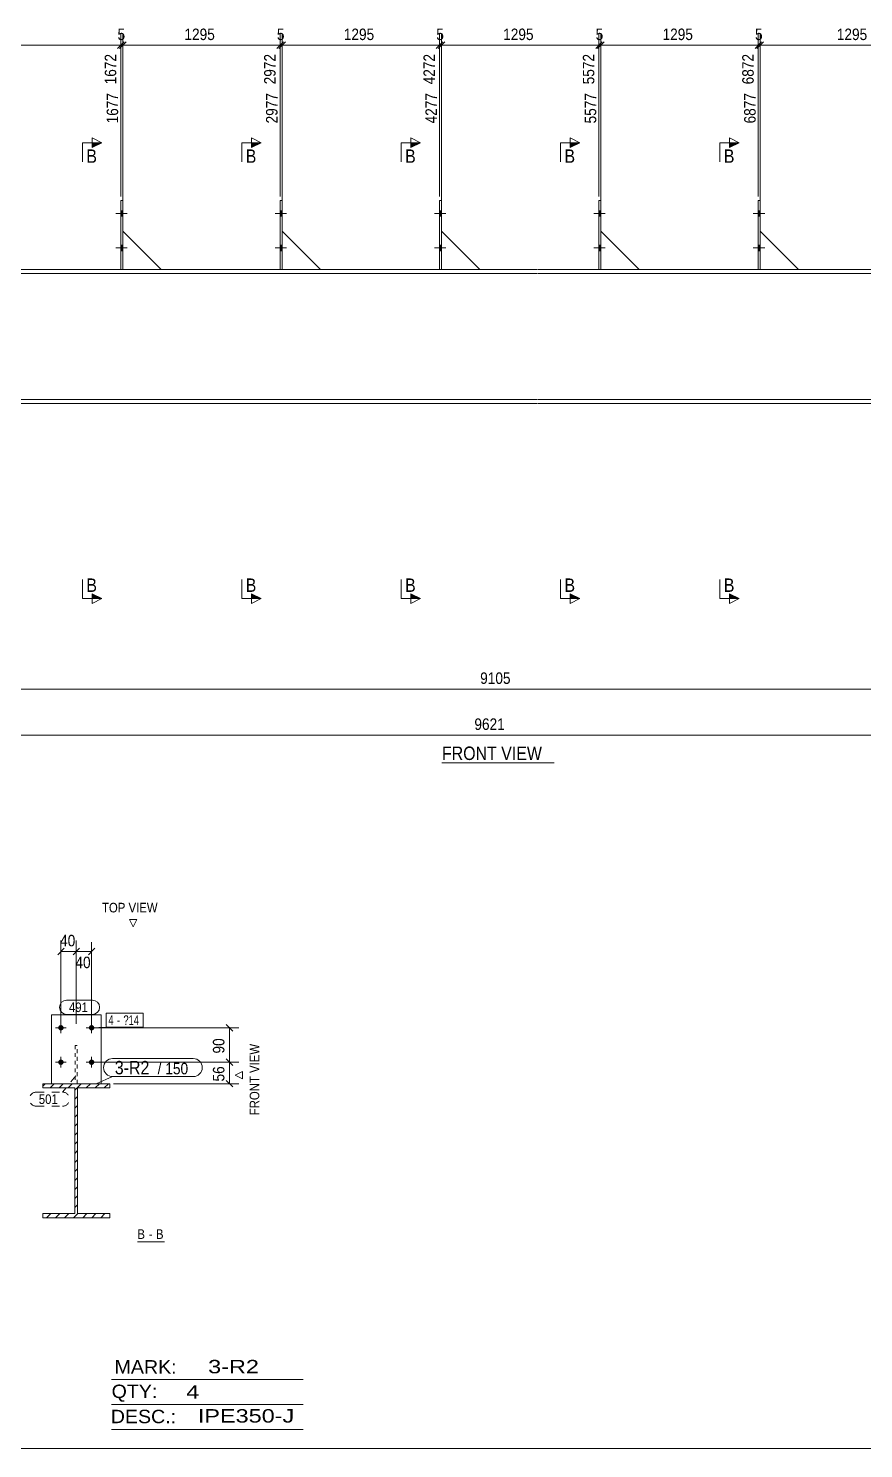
# Model space of a CAD drawing. Header units: millimetres. Extents: x 2 to 825, y 1 to 579.
# Drawn here: x 195.8 to 413.7, y 5 to 375.6 of the extents above; entities that cross this region are included whole.
import ezdxf

# ---------------------------------------------------------------- set-up
doc = ezdxf.new("R2010")
doc.units = ezdxf.units.MM
for name, pattern in [('XKITLINE00', [0]), ('XKITLINE01', [4, 1, -1, 1, -1]), ('XKITLINE02', [4, 2, -2])]:
    doc.linetypes.add(name, pattern=pattern)
for name, color, linetype, lineweight in [('Bolt', 3, 'Continuous', 0), ('BoltMark', 7, 'Continuous', 0), ('Dimensions', 7, 'Continuous', 0), ('DrawingSheet', 5, 'Continuous', 0), ('OtherObjectType', 7, 'Continuous', 0), ('Part', 2, 'Continuous', 0), ('PartMark', 7, 'Continuous', 0), ('Section', 6, 'Continuous', 0)]:
    doc.layers.add(name, color=color, linetype=linetype, lineweight=lineweight)
doc.styles.add('ARIAL', font='ARIAL.TTF')
doc.styles.add('ARIAL_NARROW', font='ARIALN.TTF')

# ---------------------------------------------------------------- blocks, each defined once
blk = doc.blocks.new('*A1')
at = {"layer": 'Part', "color": 7, "linetype": 'XKITLINE00', "lineweight": 0}
for p, q in [((199.53, 99.57), (200.17, 100.21)), ((201.43, 99.11), (202.53, 100.21)), ((203.78, 99.11), (204.88, 100.21)), ((206.14, 99.11), (207.24, 100.21)), ((207.93, 98.54), (209.6, 100.21)), ((210.86, 99.11), (211.96, 100.21)), ((213.21, 99.11), (214.31, 100.21)), ((215.57, 99.11), (216.67, 100.21)), ((207.93, 96.19), (208.63, 96.89)), ((207.93, 93.83), (208.63, 94.53)), ((207.93, 91.47), (208.63, 92.17)), ((207.93, 89.11), (208.63, 89.81)), ((207.93, 86.76), (208.63, 87.46)), ((207.93, 84.4), (208.63, 85.1)), ((207.93, 82.04), (208.63, 82.74)), ((207.93, 79.68), (208.63, 80.38)), ((207.93, 77.33), (208.63, 78.03)), ((207.93, 74.97), (208.63, 75.67)), ((207.93, 72.61), (208.63, 73.31)), ((207.93, 70.26), (208.63, 70.96)), ((207.93, 67.9), (208.63, 68.6)), ((200.53, 65.21), (201.63, 66.31)), ((202.89, 65.21), (203.99, 66.31)), ((205.24, 65.21), (206.34, 66.31)), ((207.6, 65.21), (208.7, 66.31)), ((209.96, 65.21), (211.06, 66.31)), ((212.32, 65.21), (213.42, 66.31)), ((214.67, 65.21), (215.77, 66.31)), ((217.03, 65.21), (217.03, 65.21)), ((217.03, 65.21), (217.03, 65.21))]:
    blk.add_line(p, q, dxfattribs=at)
blk = doc.blocks.new('*A7')
at = {"layer": 'Bolt'}
for points in [[(344.65, 327.98), (345.15, 327.98), (345.15, 326.58), (344.65, 326.58)], [(344.65, 327.98), (345.15, 327.98), (345.15, 326.58), (344.65, 326.58)], [(344.65, 318.98), (345.15, 318.98), (345.15, 317.58), (344.65, 317.58)], [(344.65, 318.98), (345.15, 318.98), (345.15, 317.58), (344.65, 317.58)]]:
    blk.add_hatch(color=3, dxfattribs=at).paths.add_polyline_path(points, flags=17)
at = {"layer": 'Bolt', "color": 3, "linetype": 'XKITLINE00', "lineweight": 0}
for p, q in [((346.31, 327.28), (343.31, 327.28)), ((346.31, 327.28), (343.31, 327.28)), ((345.15, 327.98), (344.65, 327.98)), ((345.15, 327.98), (344.65, 327.98)), ((345.15, 326.58), (344.65, 326.58)), ((345.15, 326.58), (344.65, 326.58)), ((345.15, 318.98), (344.65, 318.98)), ((345.15, 318.98), (344.65, 318.98)), ((346.31, 318.28), (343.31, 318.28)), ((346.31, 318.28), (343.31, 318.28)), ((345.15, 317.58), (344.65, 317.58)), ((345.15, 317.58), (344.65, 317.58))]:
    blk.add_line(p, q, dxfattribs=at)
blk = doc.blocks.new('*A9')
at = {"layer": 'Bolt'}
for points in [[(303.07, 327.98), (303.57, 327.98), (303.57, 326.58), (303.07, 326.58)], [(303.07, 327.98), (303.57, 327.98), (303.57, 326.58), (303.07, 326.58)], [(303.07, 318.98), (303.57, 318.98), (303.57, 317.58), (303.07, 317.58)], [(303.07, 318.98), (303.57, 318.98), (303.57, 317.58), (303.07, 317.58)]]:
    blk.add_hatch(color=3, dxfattribs=at).paths.add_polyline_path(points, flags=17)
at = {"layer": 'Bolt', "color": 3, "linetype": 'XKITLINE00', "lineweight": 0}
for p, q in [((304.73, 327.28), (301.73, 327.28)), ((304.73, 327.28), (301.73, 327.28)), ((303.57, 327.98), (303.07, 327.98)), ((303.57, 327.98), (303.07, 327.98)), ((303.57, 326.58), (303.07, 326.58)), ((303.57, 326.58), (303.07, 326.58)), ((303.57, 318.98), (303.07, 318.98)), ((303.57, 318.98), (303.07, 318.98)), ((304.73, 318.28), (301.73, 318.28)), ((304.73, 318.28), (301.73, 318.28)), ((303.57, 317.58), (303.07, 317.58)), ((303.57, 317.58), (303.07, 317.58))]:
    blk.add_line(p, q, dxfattribs=at)
blk = doc.blocks.new('*A10')
at = {"layer": 'Bolt'}
for points in [[(386.23, 327.98), (386.73, 327.98), (386.73, 326.58), (386.23, 326.58)], [(386.23, 327.98), (386.73, 327.98), (386.73, 326.58), (386.23, 326.58)], [(386.23, 318.98), (386.73, 318.98), (386.73, 317.58), (386.23, 317.58)], [(386.23, 318.98), (386.73, 318.98), (386.73, 317.58), (386.23, 317.58)]]:
    blk.add_hatch(color=3, dxfattribs=at).paths.add_polyline_path(points, flags=17)
at = {"layer": 'Bolt', "color": 3, "linetype": 'XKITLINE00', "lineweight": 0}
for p, q in [((387.89, 327.28), (384.89, 327.28)), ((387.89, 327.28), (384.89, 327.28)), ((386.73, 327.98), (386.23, 327.98)), ((386.73, 327.98), (386.23, 327.98)), ((386.73, 326.58), (386.23, 326.58)), ((386.73, 326.58), (386.23, 326.58)), ((386.73, 318.98), (386.23, 318.98)), ((386.73, 318.98), (386.23, 318.98)), ((387.89, 318.28), (384.89, 318.28)), ((387.89, 318.28), (384.89, 318.28)), ((386.73, 317.58), (386.23, 317.58)), ((386.73, 317.58), (386.23, 317.58))]:
    blk.add_line(p, q, dxfattribs=at)
blk = doc.blocks.new('*A11')
at = {"layer": 'Bolt'}
for points in [[(219.91, 327.98), (220.41, 327.98), (220.41, 326.58), (219.91, 326.58)], [(219.91, 327.98), (220.41, 327.98), (220.41, 326.58), (219.91, 326.58)], [(219.91, 318.98), (220.41, 318.98), (220.41, 317.58), (219.91, 317.58)], [(219.91, 318.98), (220.41, 318.98), (220.41, 317.58), (219.91, 317.58)]]:
    blk.add_hatch(color=3, dxfattribs=at).paths.add_polyline_path(points, flags=17)
at = {"layer": 'Bolt', "color": 3, "linetype": 'XKITLINE00', "lineweight": 0}
for p, q in [((221.57, 327.28), (218.57, 327.28)), ((221.57, 327.28), (218.57, 327.28)), ((220.41, 327.98), (219.91, 327.98)), ((220.41, 327.98), (219.91, 327.98)), ((220.41, 326.58), (219.91, 326.58)), ((220.41, 326.58), (219.91, 326.58)), ((220.41, 318.98), (219.91, 318.98)), ((220.41, 318.98), (219.91, 318.98)), ((221.57, 318.28), (218.57, 318.28)), ((221.57, 318.28), (218.57, 318.28)), ((220.41, 317.58), (219.91, 317.58)), ((220.41, 317.58), (219.91, 317.58))]:
    blk.add_line(p, q, dxfattribs=at)
blk = doc.blocks.new('*A12')
at = {"layer": 'Bolt'}
for points in [[(261.49, 327.98), (261.99, 327.98), (261.99, 326.58), (261.49, 326.58)], [(261.49, 327.98), (261.99, 327.98), (261.99, 326.58), (261.49, 326.58)], [(261.49, 318.98), (261.99, 318.98), (261.99, 317.58), (261.49, 317.58)], [(261.49, 318.98), (261.99, 318.98), (261.99, 317.58), (261.49, 317.58)]]:
    blk.add_hatch(color=3, dxfattribs=at).paths.add_polyline_path(points, flags=17)
at = {"layer": 'Bolt', "color": 3, "linetype": 'XKITLINE00', "lineweight": 0}
for p, q in [((263.15, 327.28), (260.15, 327.28)), ((263.15, 327.28), (260.15, 327.28)), ((261.99, 327.98), (261.49, 327.98)), ((261.99, 327.98), (261.49, 327.98)), ((261.99, 326.58), (261.49, 326.58)), ((261.99, 326.58), (261.49, 326.58)), ((261.99, 318.98), (261.49, 318.98)), ((261.99, 318.98), (261.49, 318.98)), ((263.15, 318.28), (260.15, 318.28)), ((263.15, 318.28), (260.15, 318.28)), ((261.99, 317.58), (261.49, 317.58)), ((261.99, 317.58), (261.49, 317.58))]:
    blk.add_line(p, q, dxfattribs=at)
blk = doc.blocks.new('*A13')
at = {"layer": 'Part', "color": 2, "linetype": 'XKITLINE00', "lineweight": 0}
for p, q in [((245.41, 311.58), (56.29, 311.58)), ((245.41, 312.68), (56.41, 312.68)), ((286.99, 312.68), (245.51, 312.68)), ((286.99, 311.58), (245.51, 311.58)), ((328.57, 312.68), (287.09, 312.68)), ((328.57, 311.58), (287.09, 311.58)), ((370.15, 312.68), (328.67, 312.68)), ((370.15, 311.58), (328.67, 311.58)), ((411.73, 312.68), (370.25, 312.68)), ((411.73, 311.58), (370.25, 311.58)), ((580.47, 312.68), (411.83, 312.68)), ((580.36, 311.58), (411.83, 311.58)), ((245.41, 278.78), (52.83, 278.78)), ((286.99, 278.78), (245.51, 278.78)), ((328.57, 278.78), (287.09, 278.78)), ((370.15, 278.78), (328.67, 278.78)), ((411.73, 278.78), (370.25, 278.78)), ((576.9, 278.78), (411.83, 278.78)), ((52.72, 277.68), (245.41, 277.68)), ((245.51, 277.68), (286.99, 277.68)), ((287.09, 277.68), (328.57, 277.68)), ((328.67, 277.68), (370.15, 277.68)), ((370.25, 277.68), (411.73, 277.68)), ((411.83, 277.68), (576.78, 277.68))]:
    blk.add_line(p, q, dxfattribs=at)
blk = doc.blocks.new('*A22')
at = {"layer": 'Part', "color": 2, "linetype": 'XKITLINE00', "lineweight": 0}
blk.add_line((355.15, 312.68), (345.15, 322.68), dxfattribs=at)
at = {"layer": 'Part', "color": 7, "linetype": 'XKITLINE01', "lineweight": 0}
for p, q in [((345.15, 322.68), (345.15, 312.68)), ((345.15, 312.68), (355.15, 312.68))]:
    blk.add_line(p, q, dxfattribs=at)
blk = doc.blocks.new('*A23')
at = {"layer": 'Part', "color": 2, "linetype": 'XKITLINE00', "lineweight": 0}
for p, q in [((344.65, 330.68), (345.15, 330.68)), ((344.65, 330.68), (344.65, 312.68)), ((345.15, 330.68), (345.15, 312.68))]:
    blk.add_line(p, q, dxfattribs=at)
at = {"layer": 'Part', "color": 7, "linetype": 'XKITLINE01', "lineweight": 0}
blk.add_line((345.15, 312.68), (344.65, 312.68), dxfattribs=at)
blk = doc.blocks.new('*A26')
at = {"layer": 'Part', "color": 2, "linetype": 'XKITLINE00', "lineweight": 0}
blk.add_line((313.57, 312.68), (303.57, 322.68), dxfattribs=at)
at = {"layer": 'Part', "color": 7, "linetype": 'XKITLINE01', "lineweight": 0}
for p, q in [((303.57, 322.68), (303.57, 312.68)), ((303.57, 312.68), (313.57, 312.68))]:
    blk.add_line(p, q, dxfattribs=at)
blk = doc.blocks.new('*A27')
at = {"layer": 'Part', "color": 2, "linetype": 'XKITLINE00', "lineweight": 0}
for p, q in [((303.07, 330.68), (303.57, 330.68)), ((303.07, 330.68), (303.07, 312.68)), ((303.57, 330.68), (303.57, 312.68))]:
    blk.add_line(p, q, dxfattribs=at)
at = {"layer": 'Part', "color": 7, "linetype": 'XKITLINE01', "lineweight": 0}
blk.add_line((303.57, 312.68), (303.07, 312.68), dxfattribs=at)
blk = doc.blocks.new('*A28')
at = {"layer": 'Part', "color": 2, "linetype": 'XKITLINE00', "lineweight": 0}
blk.add_line((396.73, 312.68), (386.73, 322.68), dxfattribs=at)
at = {"layer": 'Part', "color": 7, "linetype": 'XKITLINE01', "lineweight": 0}
for p, q in [((386.73, 322.68), (386.73, 312.68)), ((386.73, 312.68), (396.73, 312.68))]:
    blk.add_line(p, q, dxfattribs=at)
blk = doc.blocks.new('*A29')
at = {"layer": 'Part', "color": 2, "linetype": 'XKITLINE00', "lineweight": 0}
for p, q in [((386.23, 330.68), (386.73, 330.68)), ((386.23, 330.68), (386.23, 312.68)), ((386.73, 330.68), (386.73, 312.68))]:
    blk.add_line(p, q, dxfattribs=at)
at = {"layer": 'Part', "color": 7, "linetype": 'XKITLINE01', "lineweight": 0}
blk.add_line((386.73, 312.68), (386.23, 312.68), dxfattribs=at)
blk = doc.blocks.new('*A30')
at = {"layer": 'Part', "color": 2, "linetype": 'XKITLINE00', "lineweight": 0}
blk.add_line((230.41, 312.68), (220.41, 322.68), dxfattribs=at)
at = {"layer": 'Part', "color": 7, "linetype": 'XKITLINE01', "lineweight": 0}
for p, q in [((220.41, 322.68), (220.41, 312.68)), ((220.41, 312.68), (230.41, 312.68))]:
    blk.add_line(p, q, dxfattribs=at)
blk = doc.blocks.new('*A31')
at = {"layer": 'Part', "color": 2, "linetype": 'XKITLINE00', "lineweight": 0}
for p, q in [((219.91, 330.68), (220.41, 330.68)), ((219.91, 330.68), (219.91, 312.68)), ((220.41, 330.68), (220.41, 312.68))]:
    blk.add_line(p, q, dxfattribs=at)
at = {"layer": 'Part', "color": 7, "linetype": 'XKITLINE01', "lineweight": 0}
blk.add_line((220.41, 312.68), (219.91, 312.68), dxfattribs=at)
blk = doc.blocks.new('*A32')
at = {"layer": 'Part', "color": 2, "linetype": 'XKITLINE00', "lineweight": 0}
blk.add_line((271.99, 312.68), (261.99, 322.68), dxfattribs=at)
at = {"layer": 'Part', "color": 7, "linetype": 'XKITLINE01', "lineweight": 0}
for p, q in [((261.99, 322.68), (261.99, 312.68)), ((261.99, 312.68), (271.99, 312.68))]:
    blk.add_line(p, q, dxfattribs=at)
blk = doc.blocks.new('*A33')
at = {"layer": 'Part', "color": 2, "linetype": 'XKITLINE00', "lineweight": 0}
for p, q in [((261.49, 330.68), (261.99, 330.68)), ((261.49, 330.68), (261.49, 312.68)), ((261.99, 330.68), (261.99, 312.68))]:
    blk.add_line(p, q, dxfattribs=at)
at = {"layer": 'Part', "color": 7, "linetype": 'XKITLINE01', "lineweight": 0}
blk.add_line((261.99, 312.68), (261.49, 312.68), dxfattribs=at)
blk = doc.blocks.new('*A66')
at = {"layer": 'Bolt'}
for points in [[(204.98, 114.78), (204.98, 114.74), (204.97, 114.71), (204.97, 114.67), (204.96, 114.64), (204.95, 114.61), (204.94, 114.58), (204.93, 114.54), (204.91, 114.51), (204.9, 114.48), (204.88, 114.45), (204.86, 114.42), (204.84, 114.39), (204.82, 114.37), (204.8, 114.34), (204.78, 114.32), (204.75, 114.29), (204.72, 114.27), (204.7, 114.25), (204.67, 114.23), (204.64, 114.21), (204.61, 114.19), (204.58, 114.18), (204.55, 114.16), (204.52, 114.15), (204.48, 114.14), (204.45, 114.13), (204.42, 114.12), (204.38, 114.12), (204.35, 114.11), (204.31, 114.11), (204.28, 114.11), (204.25, 114.11), (204.21, 114.11), (204.18, 114.12), (204.14, 114.12), (204.11, 114.13), (204.08, 114.14), (204.04, 114.15), (204.01, 114.16), (203.98, 114.18), (203.95, 114.19), (203.92, 114.21), (203.89, 114.23), (203.86, 114.25), (203.84, 114.27), (203.81, 114.29), (203.79, 114.32), (203.76, 114.34), (203.74, 114.37), (203.72, 114.39), (203.7, 114.42), (203.68, 114.45), (203.66, 114.48), (203.65, 114.51), (203.63, 114.54), (203.62, 114.58), (203.61, 114.61), (203.6, 114.64), (203.59, 114.67), (203.59, 114.71), (203.58, 114.74), (203.58, 114.78), (203.58, 114.81), (203.58, 114.85), (203.58, 114.88), (203.59, 114.91), (203.59, 114.95), (203.6, 114.98), (203.61, 115.01), (203.62, 115.05), (203.63, 115.08), (203.65, 115.11), (203.66, 115.14), (203.68, 115.17), (203.7, 115.2), (203.72, 115.23), (203.74, 115.26), (203.76, 115.28), (203.79, 115.31), (203.81, 115.33), (203.84, 115.35), (203.86, 115.37), (203.89, 115.39), (203.92, 115.41), (203.95, 115.43), (203.98, 115.44), (204.01, 115.46), (204.04, 115.47), (204.08, 115.48), (204.11, 115.49), (204.14, 115.5), (204.18, 115.5), (204.21, 115.51), (204.25, 115.51), (204.28, 115.51), (204.31, 115.51), (204.35, 115.51), (204.38, 115.5), (204.42, 115.5), (204.45, 115.49), (204.48, 115.48), (204.52, 115.47), (204.55, 115.46), (204.58, 115.44), (204.61, 115.43), (204.64, 115.41), (204.67, 115.39), (204.7, 115.37), (204.72, 115.35), (204.75, 115.33), (204.78, 115.31), (204.8, 115.28), (204.82, 115.26), (204.84, 115.23), (204.86, 115.2), (204.88, 115.17), (204.9, 115.14), (204.91, 115.11), (204.93, 115.08), (204.94, 115.05), (204.95, 115.01), (204.96, 114.98), (204.97, 114.95), (204.97, 114.91), (204.98, 114.88), (204.98, 114.85), (204.98, 114.81)], [(212.98, 114.78), (212.98, 114.74), (212.97, 114.71), (212.97, 114.67), (212.96, 114.64), (212.95, 114.61), (212.94, 114.58), (212.93, 114.54), (212.91, 114.51), (212.9, 114.48), (212.88, 114.45), (212.86, 114.42), (212.84, 114.39), (212.82, 114.37), (212.8, 114.34), (212.78, 114.32), (212.75, 114.29), (212.72, 114.27), (212.7, 114.25), (212.67, 114.23), (212.64, 114.21), (212.61, 114.19), (212.58, 114.18), (212.55, 114.16), (212.52, 114.15), (212.48, 114.14), (212.45, 114.13), (212.42, 114.12), (212.38, 114.12), (212.35, 114.11), (212.31, 114.11), (212.28, 114.11), (212.25, 114.11), (212.21, 114.11), (212.18, 114.12), (212.14, 114.12), (212.11, 114.13), (212.08, 114.14), (212.04, 114.15), (212.01, 114.16), (211.98, 114.18), (211.95, 114.19), (211.92, 114.21), (211.89, 114.23), (211.86, 114.25), (211.84, 114.27), (211.81, 114.29), (211.79, 114.32), (211.76, 114.34), (211.74, 114.37), (211.72, 114.39), (211.7, 114.42), (211.68, 114.45), (211.66, 114.48), (211.65, 114.51), (211.63, 114.54), (211.62, 114.58), (211.61, 114.61), (211.6, 114.64), (211.59, 114.67), (211.59, 114.71), (211.58, 114.74), (211.58, 114.78), (211.58, 114.81), (211.58, 114.85), (211.58, 114.88), (211.59, 114.91), (211.59, 114.95), (211.6, 114.98), (211.61, 115.01), (211.62, 115.05), (211.63, 115.08), (211.65, 115.11), (211.66, 115.14), (211.68, 115.17), (211.7, 115.2), (211.72, 115.23), (211.74, 115.26), (211.76, 115.28), (211.79, 115.31), (211.81, 115.33), (211.84, 115.35), (211.86, 115.37), (211.89, 115.39), (211.92, 115.41), (211.95, 115.43), (211.98, 115.44), (212.01, 115.46), (212.04, 115.47), (212.08, 115.48), (212.11, 115.49), (212.14, 115.5), (212.18, 115.5), (212.21, 115.51), (212.25, 115.51), (212.28, 115.51), (212.31, 115.51), (212.35, 115.51), (212.38, 115.5), (212.42, 115.5), (212.45, 115.49), (212.48, 115.48), (212.52, 115.47), (212.55, 115.46), (212.58, 115.44), (212.61, 115.43), (212.64, 115.41), (212.67, 115.39), (212.7, 115.37), (212.72, 115.35), (212.75, 115.33), (212.78, 115.31), (212.8, 115.28), (212.82, 115.26), (212.84, 115.23), (212.86, 115.2), (212.88, 115.17), (212.9, 115.14), (212.91, 115.11), (212.93, 115.08), (212.94, 115.05), (212.95, 115.01), (212.96, 114.98), (212.97, 114.95), (212.97, 114.91), (212.98, 114.88), (212.98, 114.85), (212.98, 114.81)], [(204.98, 105.78), (204.98, 105.74), (204.97, 105.71), (204.97, 105.67), (204.96, 105.64), (204.95, 105.61), (204.94, 105.58), (204.93, 105.54), (204.91, 105.51), (204.9, 105.48), (204.88, 105.45), (204.86, 105.42), (204.84, 105.39), (204.82, 105.37), (204.8, 105.34), (204.78, 105.32), (204.75, 105.29), (204.72, 105.27), (204.7, 105.25), (204.67, 105.23), (204.64, 105.21), (204.61, 105.19), (204.58, 105.18), (204.55, 105.16), (204.52, 105.15), (204.48, 105.14), (204.45, 105.13), (204.42, 105.12), (204.38, 105.12), (204.35, 105.11), (204.31, 105.11), (204.28, 105.11), (204.25, 105.11), (204.21, 105.11), (204.18, 105.12), (204.14, 105.12), (204.11, 105.13), (204.08, 105.14), (204.04, 105.15), (204.01, 105.16), (203.98, 105.18), (203.95, 105.19), (203.92, 105.21), (203.89, 105.23), (203.86, 105.25), (203.84, 105.27), (203.81, 105.29), (203.79, 105.32), (203.76, 105.34), (203.74, 105.37), (203.72, 105.39), (203.7, 105.42), (203.68, 105.45), (203.66, 105.48), (203.65, 105.51), (203.63, 105.54), (203.62, 105.58), (203.61, 105.61), (203.6, 105.64), (203.59, 105.67), (203.59, 105.71), (203.58, 105.74), (203.58, 105.78), (203.58, 105.81), (203.58, 105.85), (203.58, 105.88), (203.59, 105.91), (203.59, 105.95), (203.6, 105.98), (203.61, 106.01), (203.62, 106.05), (203.63, 106.08), (203.65, 106.11), (203.66, 106.14), (203.68, 106.17), (203.7, 106.2), (203.72, 106.23), (203.74, 106.26), (203.76, 106.28), (203.79, 106.31), (203.81, 106.33), (203.84, 106.35), (203.86, 106.37), (203.89, 106.39), (203.92, 106.41), (203.95, 106.43), (203.98, 106.44), (204.01, 106.46), (204.04, 106.47), (204.08, 106.48), (204.11, 106.49), (204.14, 106.5), (204.18, 106.5), (204.21, 106.51), (204.25, 106.51), (204.28, 106.51), (204.31, 106.51), (204.35, 106.51), (204.38, 106.5), (204.42, 106.5), (204.45, 106.49), (204.48, 106.48), (204.52, 106.47), (204.55, 106.46), (204.58, 106.44), (204.61, 106.43), (204.64, 106.41), (204.67, 106.39), (204.7, 106.37), (204.72, 106.35), (204.75, 106.33), (204.78, 106.31), (204.8, 106.28), (204.82, 106.26), (204.84, 106.23), (204.86, 106.2), (204.88, 106.17), (204.9, 106.14), (204.91, 106.11), (204.93, 106.08), (204.94, 106.05), (204.95, 106.01), (204.96, 105.98), (204.97, 105.95), (204.97, 105.91), (204.98, 105.88), (204.98, 105.85), (204.98, 105.81)], [(212.98, 105.78), (212.98, 105.74), (212.97, 105.71), (212.97, 105.67), (212.96, 105.64), (212.95, 105.61), (212.94, 105.58), (212.93, 105.54), (212.91, 105.51), (212.9, 105.48), (212.88, 105.45), (212.86, 105.42), (212.84, 105.39), (212.82, 105.37), (212.8, 105.34), (212.78, 105.32), (212.75, 105.29), (212.72, 105.27), (212.7, 105.25), (212.67, 105.23), (212.64, 105.21), (212.61, 105.19), (212.58, 105.18), (212.55, 105.16), (212.52, 105.15), (212.48, 105.14), (212.45, 105.13), (212.42, 105.12), (212.38, 105.12), (212.35, 105.11), (212.31, 105.11), (212.28, 105.11), (212.25, 105.11), (212.21, 105.11), (212.18, 105.12), (212.14, 105.12), (212.11, 105.13), (212.08, 105.14), (212.04, 105.15), (212.01, 105.16), (211.98, 105.18), (211.95, 105.19), (211.92, 105.21), (211.89, 105.23), (211.86, 105.25), (211.84, 105.27), (211.81, 105.29), (211.79, 105.32), (211.76, 105.34), (211.74, 105.37), (211.72, 105.39), (211.7, 105.42), (211.68, 105.45), (211.66, 105.48), (211.65, 105.51), (211.63, 105.54), (211.62, 105.58), (211.61, 105.61), (211.6, 105.64), (211.59, 105.67), (211.59, 105.71), (211.58, 105.74), (211.58, 105.78), (211.58, 105.81), (211.58, 105.85), (211.58, 105.88), (211.59, 105.91), (211.59, 105.95), (211.6, 105.98), (211.61, 106.01), (211.62, 106.05), (211.63, 106.08), (211.65, 106.11), (211.66, 106.14), (211.68, 106.17), (211.7, 106.2), (211.72, 106.23), (211.74, 106.26), (211.76, 106.28), (211.79, 106.31), (211.81, 106.33), (211.84, 106.35), (211.86, 106.37), (211.89, 106.39), (211.92, 106.41), (211.95, 106.43), (211.98, 106.44), (212.01, 106.46), (212.04, 106.47), (212.08, 106.48), (212.11, 106.49), (212.14, 106.5), (212.18, 106.5), (212.21, 106.51), (212.25, 106.51), (212.28, 106.51), (212.31, 106.51), (212.35, 106.51), (212.38, 106.5), (212.42, 106.5), (212.45, 106.49), (212.48, 106.48), (212.52, 106.47), (212.55, 106.46), (212.58, 106.44), (212.61, 106.43), (212.64, 106.41), (212.67, 106.39), (212.7, 106.37), (212.72, 106.35), (212.75, 106.33), (212.78, 106.31), (212.8, 106.28), (212.82, 106.26), (212.84, 106.23), (212.86, 106.2), (212.88, 106.17), (212.9, 106.14), (212.91, 106.11), (212.93, 106.08), (212.94, 106.05), (212.95, 106.01), (212.96, 105.98), (212.97, 105.95), (212.97, 105.91), (212.98, 105.88), (212.98, 105.85), (212.98, 105.81)]]:
    blk.add_hatch(color=3, dxfattribs=at).paths.add_polyline_path(points, flags=17)
at = {"layer": 'Bolt', "color": 3, "linetype": 'XKITLINE00', "lineweight": 0}
for p, q in [((204.28, 116.21), (204.28, 113.41)), ((212.28, 116.21), (212.28, 113.41)), ((205.68, 114.81), (202.88, 114.81)), ((213.68, 114.81), (210.88, 114.81)), ((205.68, 105.81), (202.88, 105.81)), ((204.28, 107.21), (204.28, 104.41)), ((213.68, 105.81), (210.88, 105.81)), ((212.28, 107.21), (212.28, 104.41))]:
    blk.add_line(p, q, dxfattribs=at)
blk = doc.blocks.new('*A67')
at = {"layer": 'Part', "color": 2, "linetype": 'XKITLINE00', "lineweight": 0}
for p, q in [((199.53, 99.11), (199.53, 100.21)), ((199.53, 100.21), (217.03, 100.21)), ((217.03, 100.21), (217.03, 99.11)), ((207.93, 99.11), (199.53, 99.11)), ((207.93, 66.31), (207.93, 99.11)), ((217.03, 99.11), (208.63, 99.11)), ((208.63, 99.11), (208.63, 66.31)), ((199.53, 65.21), (199.53, 66.31)), ((199.53, 66.31), (207.93, 66.31)), ((217.03, 65.21), (199.53, 65.21)), ((208.63, 66.31), (217.03, 66.31)), ((217.03, 66.31), (217.03, 65.21))]:
    blk.add_line(p, q, dxfattribs=at)
blk = doc.blocks.new('*A68')
at = {"layer": 'Part', "color": 7, "linetype": 'XKITLINE01', "lineweight": 0}
for p, q in [((208.53, 110.21), (208.03, 110.21)), ((208.03, 110.21), (208.03, 100.21)), ((208.53, 100.21), (208.53, 110.21)), ((208.03, 100.21), (208.53, 100.21))]:
    blk.add_line(p, q, dxfattribs=at)
blk = doc.blocks.new('*A69')
at = {"layer": 'Part', "color": 2, "linetype": 'XKITLINE00', "lineweight": 0}
for p, q in [((201.78, 100.21), (201.78, 118.21)), ((201.78, 118.21), (214.78, 118.21)), ((214.78, 118.21), (214.78, 100.21))]:
    blk.add_line(p, q, dxfattribs=at)
at = {"layer": 'Part', "color": 7, "linetype": 'XKITLINE01', "lineweight": 0}
blk.add_line((214.78, 100.21), (201.78, 100.21), dxfattribs=at)
blk = doc.blocks.new('*A70')
at = {"layer": 'DrawingSheet', "color": 5, "linetype": 'XKITLINE00', "lineweight": 0}
blk.add_line((5, 5), (825, 5), dxfattribs=at)
blk = doc.blocks.new('*A74')
at = {"layer": 'OtherObjectType', "color": 6, "linetype": 'XKITLINE00', "lineweight": 0}
for p, q in [((217.5, 23), (267.5, 23)), ((217.5, 16.5), (267.5, 16.5)), ((217.5, 10), (267.5, 10))]:
    blk.add_line(p, q, dxfattribs=at)
at = {"layer": 'OtherObjectType', "color": 6, "style": 'ARIAL_NARROW'}
for s, width, p in [('MARK:', 1.275, (218.27, 24.58)), ('3-R2', 1.525501, (242.69, 24.65)), ('QTY:', 1.275, (217.5, 18.19)), ('4', 1.525501, (236.99, 18.05)), ('DESC.:', 1.275, (217.29, 11.63)), ('IPE350-J', 1.525501, (240, 11.79))]:
    blk.add_text(s, height=3.5, dxfattribs=dict(at, width=width)).set_placement(p)
blk = doc.blocks.new('*A92')
at = {"layer": 'Section'}
for points in [[(337.15, 345.75), (339.65, 345.75), (337.15, 344.5)], [(337.15, 228.05), (339.65, 226.8), (337.15, 226.8)]]:
    blk.add_hatch(color=3, dxfattribs=at).paths.add_polyline_path(points, flags=17)
at = {"layer": 'Section', "color": 1, "linetype": 'XKITLINE00', "lineweight": 0}
for p, q in [((334.65, 345.75), (334.65, 340.75)), ((334.65, 345.75), (339.65, 345.75)), ((334.65, 226.8), (334.65, 231.8)), ((334.65, 226.8), (339.65, 226.8))]:
    blk.add_line(p, q, dxfattribs=at)
at = {"layer": 'Section', "color": 3, "linetype": 'XKITLINE00', "lineweight": 0}
for p, q in [((337.15, 344.5), (337.15, 347)), ((337.15, 347), (339.65, 345.75)), ((339.65, 345.75), (337.15, 344.5)), ((339.65, 226.8), (337.15, 228.05)), ((337.15, 228.05), (337.15, 225.55)), ((339.65, 226.8), (337.15, 225.55))]:
    blk.add_line(p, q, dxfattribs=at)
at = {"layer": 'Section', "color": 7, "style": 'ARIAL', "width": 0.85}
for p in [(335.65, 340.5), (335.65, 228.55)]:
    blk.add_text('B', height=3.5, dxfattribs=at).set_placement(p)
blk = doc.blocks.new('*A93')
at = {"layer": 'Section'}
for points in [[(295.57, 345.75), (298.07, 345.75), (295.57, 344.5)], [(295.57, 228.05), (298.07, 226.8), (295.57, 226.8)]]:
    blk.add_hatch(color=3, dxfattribs=at).paths.add_polyline_path(points, flags=17)
at = {"layer": 'Section', "color": 1, "linetype": 'XKITLINE00', "lineweight": 0}
for p, q in [((293.07, 345.75), (293.07, 340.75)), ((293.07, 345.75), (298.07, 345.75)), ((293.07, 226.8), (293.07, 231.8)), ((293.07, 226.8), (298.07, 226.8))]:
    blk.add_line(p, q, dxfattribs=at)
at = {"layer": 'Section', "color": 3, "linetype": 'XKITLINE00', "lineweight": 0}
for p, q in [((295.57, 344.5), (295.57, 347)), ((295.57, 347), (298.07, 345.75)), ((298.07, 345.75), (295.57, 344.5)), ((298.07, 226.8), (295.57, 228.05)), ((295.57, 228.05), (295.57, 225.55)), ((298.07, 226.8), (295.57, 225.55))]:
    blk.add_line(p, q, dxfattribs=at)
at = {"layer": 'Section', "color": 7, "style": 'ARIAL', "width": 0.85}
for p in [(294.07, 340.5), (294.07, 228.55)]:
    blk.add_text('B', height=3.5, dxfattribs=at).set_placement(p)
blk = doc.blocks.new('*A94')
at = {"layer": 'Section'}
for points in [[(253.99, 345.75), (256.49, 345.75), (253.99, 344.5)], [(253.99, 228.05), (256.49, 226.8), (253.99, 226.8)]]:
    blk.add_hatch(color=3, dxfattribs=at).paths.add_polyline_path(points, flags=17)
at = {"layer": 'Section', "color": 1, "linetype": 'XKITLINE00', "lineweight": 0}
for p, q in [((251.49, 345.75), (251.49, 340.75)), ((251.49, 345.75), (256.49, 345.75)), ((251.49, 226.8), (251.49, 231.8)), ((251.49, 226.8), (256.49, 226.8))]:
    blk.add_line(p, q, dxfattribs=at)
at = {"layer": 'Section', "color": 3, "linetype": 'XKITLINE00', "lineweight": 0}
for p, q in [((253.99, 344.5), (253.99, 347)), ((253.99, 347), (256.49, 345.75)), ((256.49, 345.75), (253.99, 344.5)), ((256.49, 226.8), (253.99, 228.05)), ((253.99, 228.05), (253.99, 225.55)), ((256.49, 226.8), (253.99, 225.55))]:
    blk.add_line(p, q, dxfattribs=at)
at = {"layer": 'Section', "color": 7, "style": 'ARIAL', "width": 0.85}
for p in [(252.49, 340.5), (252.49, 228.55)]:
    blk.add_text('B', height=3.5, dxfattribs=at).set_placement(p)
blk = doc.blocks.new('*A95')
at = {"layer": 'Section'}
for points in [[(212.41, 345.75), (214.91, 345.75), (212.41, 344.5)], [(212.41, 228.05), (214.91, 226.8), (212.41, 226.8)]]:
    blk.add_hatch(color=3, dxfattribs=at).paths.add_polyline_path(points, flags=17)
at = {"layer": 'Section', "color": 1, "linetype": 'XKITLINE00', "lineweight": 0}
for p, q in [((209.91, 345.75), (209.91, 340.75)), ((209.91, 345.75), (214.91, 345.75)), ((209.91, 226.8), (209.91, 231.8)), ((209.91, 226.8), (214.91, 226.8))]:
    blk.add_line(p, q, dxfattribs=at)
at = {"layer": 'Section', "color": 3, "linetype": 'XKITLINE00', "lineweight": 0}
for p, q in [((212.41, 344.5), (212.41, 347)), ((212.41, 347), (214.91, 345.75)), ((214.91, 345.75), (212.41, 344.5)), ((214.91, 226.8), (212.41, 228.05)), ((212.41, 228.05), (212.41, 225.55)), ((214.91, 226.8), (212.41, 225.55))]:
    blk.add_line(p, q, dxfattribs=at)
at = {"layer": 'Section', "color": 7, "style": 'ARIAL', "width": 0.85}
for p in [(210.91, 340.5), (210.91, 228.55)]:
    blk.add_text('B', height=3.5, dxfattribs=at).set_placement(p)
blk = doc.blocks.new('*A96')
at = {"layer": 'Section'}
for points in [[(378.73, 345.75), (381.23, 345.75), (378.73, 344.5)], [(378.73, 228.05), (381.23, 226.8), (378.73, 226.8)]]:
    blk.add_hatch(color=3, dxfattribs=at).paths.add_polyline_path(points, flags=17)
at = {"layer": 'Section', "color": 1, "linetype": 'XKITLINE00', "lineweight": 0}
for p, q in [((376.23, 345.75), (376.23, 340.75)), ((376.23, 345.75), (381.23, 345.75)), ((376.23, 226.8), (376.23, 231.8)), ((376.23, 226.8), (381.23, 226.8))]:
    blk.add_line(p, q, dxfattribs=at)
at = {"layer": 'Section', "color": 3, "linetype": 'XKITLINE00', "lineweight": 0}
for p, q in [((378.73, 344.5), (378.73, 347)), ((378.73, 347), (381.23, 345.75)), ((381.23, 345.75), (378.73, 344.5)), ((381.23, 226.8), (378.73, 228.05)), ((378.73, 228.05), (378.73, 225.55)), ((381.23, 226.8), (378.73, 225.55))]:
    blk.add_line(p, q, dxfattribs=at)
at = {"layer": 'Section', "color": 7, "style": 'ARIAL', "width": 0.85}
for p in [(377.23, 340.5), (377.23, 228.55)]:
    blk.add_text('B', height=3.5, dxfattribs=at).set_placement(p)
blk = doc.blocks.new('*A97')
at = {"layer": 'OtherObjectType', "color": 7, "linetype": 'XKITLINE00', "lineweight": 0}
blk.add_line((303.69, 183.93), (332.99, 183.93), dxfattribs=at)
at = {"layer": 'OtherObjectType', "color": 7, "style": 'ARIAL', "width": 0.85}
blk.add_text('FRONT VIEW', height=3.5, dxfattribs=at).set_placement((303.69, 184.68))
blk = doc.blocks.new('*A103')
at = {"layer": 'Dimensions', "color": 7, "linetype": 'XKITLINE00', "lineweight": 0}
blk.add_line((52.72, 191.18), (580.47, 191.18), dxfattribs=at)
at = {"layer": 'Dimensions', "color": 3, "style": 'ARIAL', "width": 0.85}
blk.add_text('9621', height=3, dxfattribs=at).set_placement((312.15, 192.53))
blk = doc.blocks.new('*A106')
at = {"layer": 'Dimensions', "color": 7, "linetype": 'XKITLINE00', "lineweight": 0}
blk.add_line((80.02, 203.18), (556.2, 203.18), dxfattribs=at)
at = {"layer": 'Dimensions', "color": 3, "style": 'ARIAL', "width": 0.85}
blk.add_text('9105', height=3, dxfattribs=at).set_placement((313.66, 204.53))
blk = doc.blocks.new('*A110')
at = {"layer": 'Dimensions', "color": 7, "linetype": 'XKITLINE00', "lineweight": 0}
for p, q in [((91.26, 372.03), (89.56, 370.33)), ((90.41, 323.68), (90.41, 374.03)), ((90.41, 371.18), (219.91, 371.18)), ((220.76, 372.03), (219.06, 370.33)), ((219.91, 331.68), (219.91, 374.03))]:
    blk.add_line(p, q, dxfattribs=at)
at = {"layer": 'Dimensions', "color": 3}
for p in [(90.41, 371.18), (219.91, 371.18)]:
    blk.add_point(p, dxfattribs=at)
at = {"layer": 'Dimensions', "color": 3, "style": 'ARIAL', "width": 0.85}
blk.add_text('1295', height=3, dxfattribs=at).set_placement((150.71, 372.53))
blk.add_text('1672', height=3, rotation=90.0002, dxfattribs=at).set_placement((218.71, 360.98))
blk = doc.blocks.new('*A111')
at = {"layer": 'Dimensions', "color": 7, "linetype": 'XKITLINE00', "lineweight": 0}
for p, q in [((220.76, 372.03), (219.06, 370.33)), ((221.26, 372.03), (219.56, 370.33)), ((219.91, 331.68), (219.91, 374.03)), ((219.91, 371.18), (220.41, 371.18)), ((220.41, 323.68), (220.41, 374.03))]:
    blk.add_line(p, q, dxfattribs=at)
at = {"layer": 'Dimensions', "color": 3}
for p in [(219.91, 371.18), (220.41, 371.18)]:
    blk.add_point(p, dxfattribs=at)
at = {"layer": 'Dimensions', "color": 3, "style": 'ARIAL', "width": 0.85}
blk.add_text('5', height=3, dxfattribs=at).set_placement((219.05, 372.53))
blk.add_text('1677', height=3, rotation=90.0002, dxfattribs=at).set_placement((219.21, 350.78))
blk = doc.blocks.new('*A112')
at = {"layer": 'Dimensions', "color": 7, "linetype": 'XKITLINE00', "lineweight": 0}
for p, q in [((221.26, 372.03), (219.56, 370.33)), ((220.41, 323.68), (220.41, 374.03)), ((220.41, 371.18), (261.49, 371.18)), ((262.34, 372.03), (260.64, 370.33)), ((261.49, 331.68), (261.49, 374.03))]:
    blk.add_line(p, q, dxfattribs=at)
at = {"layer": 'Dimensions', "color": 3}
for p in [(220.41, 371.18), (261.49, 371.18)]:
    blk.add_point(p, dxfattribs=at)
at = {"layer": 'Dimensions', "color": 3, "style": 'ARIAL', "width": 0.85}
blk.add_text('1295', height=3, dxfattribs=at).set_placement((236.5, 372.53))
blk.add_text('2972', height=3, rotation=90.0002, dxfattribs=at).set_placement((260.29, 360.98))
blk = doc.blocks.new('*A113')
at = {"layer": 'Dimensions', "color": 7, "linetype": 'XKITLINE00', "lineweight": 0}
for p, q in [((262.34, 372.03), (260.64, 370.33)), ((262.84, 372.03), (261.14, 370.33)), ((261.49, 331.68), (261.49, 374.03)), ((261.49, 371.18), (261.99, 371.18)), ((261.99, 323.68), (261.99, 374.03))]:
    blk.add_line(p, q, dxfattribs=at)
at = {"layer": 'Dimensions', "color": 3}
for p in [(261.49, 371.18), (261.99, 371.18)]:
    blk.add_point(p, dxfattribs=at)
at = {"layer": 'Dimensions', "color": 3, "style": 'ARIAL', "width": 0.85}
blk.add_text('5', height=3, dxfattribs=at).set_placement((260.63, 372.53))
blk.add_text('2977', height=3, rotation=90.0002, dxfattribs=at).set_placement((260.79, 350.78))
blk = doc.blocks.new('*A114')
at = {"layer": 'Dimensions', "color": 7, "linetype": 'XKITLINE00', "lineweight": 0}
for p, q in [((262.84, 372.03), (261.14, 370.33)), ((261.99, 323.68), (261.99, 374.03)), ((261.99, 371.18), (303.07, 371.18)), ((303.92, 372.03), (302.22, 370.33)), ((303.07, 331.68), (303.07, 374.03))]:
    blk.add_line(p, q, dxfattribs=at)
at = {"layer": 'Dimensions', "color": 3}
for p in [(261.99, 371.18), (303.07, 371.18)]:
    blk.add_point(p, dxfattribs=at)
at = {"layer": 'Dimensions', "color": 3, "style": 'ARIAL', "width": 0.85}
blk.add_text('1295', height=3, dxfattribs=at).set_placement((278.08, 372.53))
blk.add_text('4272', height=3, rotation=90.0002, dxfattribs=at).set_placement((301.87, 360.98))
blk = doc.blocks.new('*A115')
at = {"layer": 'Dimensions', "color": 7, "linetype": 'XKITLINE00', "lineweight": 0}
for p, q in [((303.92, 372.03), (302.22, 370.33)), ((304.42, 372.03), (302.72, 370.33)), ((303.07, 331.68), (303.07, 374.03)), ((303.07, 371.18), (303.57, 371.18)), ((303.57, 323.68), (303.57, 374.03))]:
    blk.add_line(p, q, dxfattribs=at)
at = {"layer": 'Dimensions', "color": 3}
for p in [(303.07, 371.18), (303.57, 371.18)]:
    blk.add_point(p, dxfattribs=at)
at = {"layer": 'Dimensions', "color": 3, "style": 'ARIAL', "width": 0.85}
blk.add_text('5', height=3, dxfattribs=at).set_placement((302.21, 372.53))
blk.add_text('4277', height=3, rotation=90.0002, dxfattribs=at).set_placement((302.37, 350.78))
blk = doc.blocks.new('*A116')
at = {"layer": 'Dimensions', "color": 7, "linetype": 'XKITLINE00', "lineweight": 0}
for p, q in [((304.42, 372.03), (302.72, 370.33)), ((303.57, 323.68), (303.57, 374.03)), ((303.57, 371.18), (344.65, 371.18)), ((345.5, 372.03), (343.8, 370.33)), ((344.65, 331.68), (344.65, 374.03))]:
    blk.add_line(p, q, dxfattribs=at)
at = {"layer": 'Dimensions', "color": 3}
for p in [(303.57, 371.18), (344.65, 371.18)]:
    blk.add_point(p, dxfattribs=at)
at = {"layer": 'Dimensions', "color": 3, "style": 'ARIAL', "width": 0.85}
blk.add_text('1295', height=3, dxfattribs=at).set_placement((319.66, 372.53))
blk.add_text('5572', height=3, rotation=90.0002, dxfattribs=at).set_placement((343.45, 360.98))
blk = doc.blocks.new('*A117')
at = {"layer": 'Dimensions', "color": 7, "linetype": 'XKITLINE00', "lineweight": 0}
for p, q in [((345.5, 372.03), (343.8, 370.33)), ((346, 372.03), (344.3, 370.33)), ((344.65, 331.68), (344.65, 374.03)), ((344.65, 371.18), (345.15, 371.18)), ((345.15, 323.68), (345.15, 374.03))]:
    blk.add_line(p, q, dxfattribs=at)
at = {"layer": 'Dimensions', "color": 3}
for p in [(344.65, 371.18), (345.15, 371.18)]:
    blk.add_point(p, dxfattribs=at)
at = {"layer": 'Dimensions', "color": 3, "style": 'ARIAL', "width": 0.85}
blk.add_text('5', height=3, dxfattribs=at).set_placement((343.79, 372.53))
blk.add_text('5577', height=3, rotation=90.0002, dxfattribs=at).set_placement((343.95, 350.78))
blk = doc.blocks.new('*A118')
at = {"layer": 'Dimensions', "color": 7, "linetype": 'XKITLINE00', "lineweight": 0}
for p, q in [((346, 372.03), (344.3, 370.33)), ((345.15, 323.68), (345.15, 374.03)), ((345.15, 371.18), (386.23, 371.18)), ((387.08, 372.03), (385.38, 370.33)), ((386.23, 331.68), (386.23, 374.03))]:
    blk.add_line(p, q, dxfattribs=at)
at = {"layer": 'Dimensions', "color": 3}
for p in [(345.15, 371.18), (386.23, 371.18)]:
    blk.add_point(p, dxfattribs=at)
at = {"layer": 'Dimensions', "color": 3, "style": 'ARIAL', "width": 0.85}
blk.add_text('1295', height=3, dxfattribs=at).set_placement((361.24, 372.53))
blk.add_text('6872', height=3, rotation=90.0002, dxfattribs=at).set_placement((385.03, 360.98))
blk = doc.blocks.new('*A119')
at = {"layer": 'Dimensions', "color": 7, "linetype": 'XKITLINE00', "lineweight": 0}
for p, q in [((387.08, 372.03), (385.38, 370.33)), ((387.58, 372.03), (385.88, 370.33)), ((386.23, 331.68), (386.23, 374.03)), ((386.23, 371.18), (386.73, 371.18)), ((386.73, 323.68), (386.73, 374.03))]:
    blk.add_line(p, q, dxfattribs=at)
at = {"layer": 'Dimensions', "color": 3}
for p in [(386.23, 371.18), (386.73, 371.18)]:
    blk.add_point(p, dxfattribs=at)
at = {"layer": 'Dimensions', "color": 3, "style": 'ARIAL', "width": 0.85}
blk.add_text('5', height=3, dxfattribs=at).set_placement((385.37, 372.53))
blk.add_text('6877', height=3, rotation=90.0002, dxfattribs=at).set_placement((385.53, 350.78))
blk = doc.blocks.new('*A120')
at = {"layer": 'Dimensions', "color": 7, "linetype": 'XKITLINE00', "lineweight": 0}
for p, q in [((387.58, 372.03), (385.88, 370.33)), ((386.73, 323.68), (386.73, 374.03)), ((386.73, 371.18), (435.58, 371.18)), ((436.43, 372.03), (434.74, 370.33)), ((435.58, 331.68), (435.58, 374.03))]:
    blk.add_line(p, q, dxfattribs=at)
at = {"layer": 'Dimensions', "color": 3}
for p in [(386.73, 371.18), (435.58, 371.18)]:
    blk.add_point(p, dxfattribs=at)
at = {"layer": 'Dimensions', "color": 3, "style": 'ARIAL', "width": 0.85}
blk.add_text('1295', height=3, dxfattribs=at).set_placement((406.71, 372.53))
blk.add_text('8172', height=3, rotation=90.0002, dxfattribs=at).set_placement((434.38, 360.98))
blk = doc.blocks.new('*A150')
at = {"layer": 'Dimensions', "color": 7, "linetype": 'XKITLINE00', "lineweight": 0}
for p, q in [((213.28, 105.81), (250.68, 105.81)), ((247.43, 106.66), (249.13, 104.96)), ((248.28, 100.21), (248.28, 105.81)), ((218.03, 100.21), (250.68, 100.21)), ((247.43, 101.06), (249.13, 99.36))]:
    blk.add_line(p, q, dxfattribs=at)
at = {"layer": 'Dimensions', "color": 3}
for p in [(248.28, 105.81), (248.28, 100.21)]:
    blk.add_point(p, dxfattribs=at)
at = {"layer": 'Dimensions', "color": 3, "style": 'ARIAL', "width": 0.85}
blk.add_text('56', height=3, rotation=90.0002, dxfattribs=at).set_placement((246.93, 100.79))
blk = doc.blocks.new('*A151')
at = {"layer": 'Dimensions', "color": 7, "linetype": 'XKITLINE00', "lineweight": 0}
for p, q in [((247.43, 115.66), (249.13, 113.96)), ((213.28, 114.81), (250.68, 114.81)), ((248.28, 105.81), (248.28, 114.81)), ((213.28, 105.81), (250.68, 105.81)), ((247.43, 106.66), (249.13, 104.96))]:
    blk.add_line(p, q, dxfattribs=at)
at = {"layer": 'Dimensions', "color": 3}
for p in [(248.28, 114.81), (248.28, 105.81)]:
    blk.add_point(p, dxfattribs=at)
at = {"layer": 'Dimensions', "color": 3, "style": 'ARIAL', "width": 0.85}
blk.add_text('90', height=3, rotation=90.0002, dxfattribs=at).set_placement((246.93, 108.09))
blk = doc.blocks.new('*A152')
at = {"layer": 'Dimensions', "color": 7, "linetype": 'XKITLINE00', "lineweight": 0}
for p, q in [((204.28, 115.81), (204.28, 137.56)), ((208.28, 115.81), (208.28, 137.56)), ((205.13, 135.56), (203.43, 133.86)), ((204.28, 134.71), (208.28, 134.71)), ((209.13, 135.56), (207.43, 133.86))]:
    blk.add_line(p, q, dxfattribs=at)
at = {"layer": 'Dimensions', "color": 3}
for p in [(204.28, 134.71), (208.28, 134.71)]:
    blk.add_point(p, dxfattribs=at)
at = {"layer": 'Dimensions', "color": 3, "style": 'ARIAL', "width": 0.85}
blk.add_text('40', height=3, dxfattribs=at).set_placement((204.06, 136.06))
blk = doc.blocks.new('*A153')
at = {"layer": 'Dimensions', "color": 7, "linetype": 'XKITLINE00', "lineweight": 0}
for p, q in [((209.13, 135.56), (207.43, 133.86)), ((208.28, 115.81), (208.28, 137.11)), ((208.28, 134.71), (212.28, 134.71)), ((213.13, 135.56), (211.43, 133.86)), ((212.28, 115.81), (212.28, 137.11))]:
    blk.add_line(p, q, dxfattribs=at)
at = {"layer": 'Dimensions', "color": 3}
for p in [(208.28, 134.71), (212.28, 134.71)]:
    blk.add_point(p, dxfattribs=at)
at = {"layer": 'Dimensions', "color": 3, "style": 'ARIAL', "width": 0.85}
blk.add_text('40', height=3, dxfattribs=at).set_placement((208.06, 130.36))
blk = doc.blocks.new('*A154')
at = {"layer": 'BoltMark', "color": 7, "linetype": 'XKITLINE00', "lineweight": 0}
for p, q in [((216.05, 118.66), (225.74, 118.66)), ((216.05, 114.96), (216.05, 118.66)), ((225.74, 114.96), (225.74, 118.66)), ((212.28, 114.81), (216.05, 114.96)), ((216.05, 114.96), (225.74, 114.96))]:
    blk.add_line(p, q, dxfattribs=at)
at = {"layer": 'BoltMark', "color": 3, "style": 'ARIAL_NARROW', "width": 0.85}
for s, p in [('4', (216.65, 115.56)), ('-', (218.92, 115.56)), ('?14', (220.58, 115.56))]:
    blk.add_text(s, height=2.5, dxfattribs=at).set_placement(p)
blk = doc.blocks.new('*A155')
at = {"layer": 'PartMark', "color": 7, "linetype": 'XKITLINE00', "lineweight": 0}
for p, q in [((217.74, 106.76), (238.8, 106.76)), ((213.5, 100.16), (217.74, 102.06)), ((217.74, 102.06), (238.8, 102.06))]:
    blk.add_line(p, q, dxfattribs=at)
for centre, start, end in [((217.74, 104.41), 90, 270), ((238.8, 104.41), 270, 90)]:
    blk.add_arc(centre, 2.35, start, end, dxfattribs=at)
at = {"layer": 'PartMark', "color": 1, "style": 'ARIAL', "width": 0.85}
blk.add_text('3-R2', height=3.5, dxfattribs=at).set_placement((218.34, 102.66))
at = {"layer": 'PartMark', "color": 3, "style": 'ARIAL', "width": 0.85}
for s, p in [('/', (229.51, 102.66)), ('150', (231.52, 102.66))]:
    blk.add_text(s, height=3, dxfattribs=at).set_placement(p)
blk = doc.blocks.new('*A156')
at = {"layer": 'PartMark', "color": 7, "linetype": 'XKITLINE02', "lineweight": 0}
for p, q in [((208.16, 102.24), (204.66, 98.03)), ((197.9, 98.03), (204.66, 98.03)), ((197.9, 94.33), (204.66, 94.33))]:
    blk.add_line(p, q, dxfattribs=at)
for centre, start, end in [((197.9, 96.18), 90, 270), ((204.66, 96.18), 270, 90)]:
    blk.add_arc(centre, 1.85, start, end, dxfattribs=at)
at = {"layer": 'PartMark', "color": 3, "style": 'ARIAL', "width": 0.85}
blk.add_text('501', height=2.5, dxfattribs=at).set_placement((198.5, 94.93))
blk = doc.blocks.new('*A157')
at = {"layer": 'PartMark', "color": 7, "linetype": 'XKITLINE00', "lineweight": 0}
for p, q in [((205.77, 122.01), (212.53, 122.01)), ((205.77, 118.31), (212.53, 118.31))]:
    blk.add_line(p, q, dxfattribs=at)
for centre, start, end in [((205.77, 120.16), 90, 270), ((212.53, 120.16), 270, 90)]:
    blk.add_arc(centre, 1.85, start, end, dxfattribs=at)
at = {"layer": 'PartMark', "color": 3, "style": 'ARIAL', "width": 0.85}
blk.add_text('491', height=2.5, dxfattribs=at).set_placement((206.37, 118.91))
blk = doc.blocks.new('*A158')
at = {"layer": 'OtherObjectType', "color": 7, "linetype": 'XKITLINE00', "lineweight": 0}
for p, q in [((223.14, 141.16), (222.2, 143.04)), ((222.2, 143.04), (224.08, 143.04)), ((224.08, 143.04), (223.14, 141.16)), ((223.14, 141.16), (223.14, 141.16)), ((249.78, 102.44), (251.66, 103.37)), ((251.66, 101.5), (249.78, 102.44)), ((249.78, 102.44), (249.78, 102.44)), ((251.66, 103.37), (251.66, 101.5)), ((224.23, 58.96), (231.29, 58.96))]:
    blk.add_line(p, q, dxfattribs=at)
at = {"layer": 'OtherObjectType', "color": 7, "style": 'ARIAL', "width": 0.85}
for s, p in [('TOP VIEW', (214.99, 144.91)), ('B', (224.23, 59.71)), ('-', (227.21, 59.71)), ('B', (229.07, 59.71))]:
    blk.add_text(s, height=2.5, dxfattribs=at).set_placement(p)
blk.add_text('FRONT VIEW', height=2.5, rotation=90, dxfattribs=at).set_placement((256.03, 91.97))

msp = doc.modelspace()

# ---------------------------------------------------------------- block references
at = {"lineweight": 0}
for name in ['*A70', '*A110', '*A111', '*A112', '*A113', '*A114', '*A115', '*A116', '*A117', '*A118', '*A119', '*A120', '*A95', '*A94', '*A93', '*A92', '*A96', '*A31', '*A33', '*A27', '*A23', '*A29', '*A11', '*A12', '*A9', '*A7', '*A10', '*A30', '*A32', '*A26', '*A22', '*A28', '*A103', '*A106', '*A97', '*A152', '*A153', '*A157', '*A154', '*A69', '*A66', '*A151', '*A68', '*A150', '*A155', '*A156', '*A1', '*A67', '*A74']:
    msp.add_blockref(name, (0, 0), dxfattribs=at)
at = {"layer": 'OtherObjectType', "lineweight": 0}
msp.add_blockref('*A158', (0, 0), dxfattribs=at)
at = {"layer": 'Part', "lineweight": 0}
msp.add_blockref('*A13', (0, 0), dxfattribs=at)

doc.saveas('drawing.dxf')
